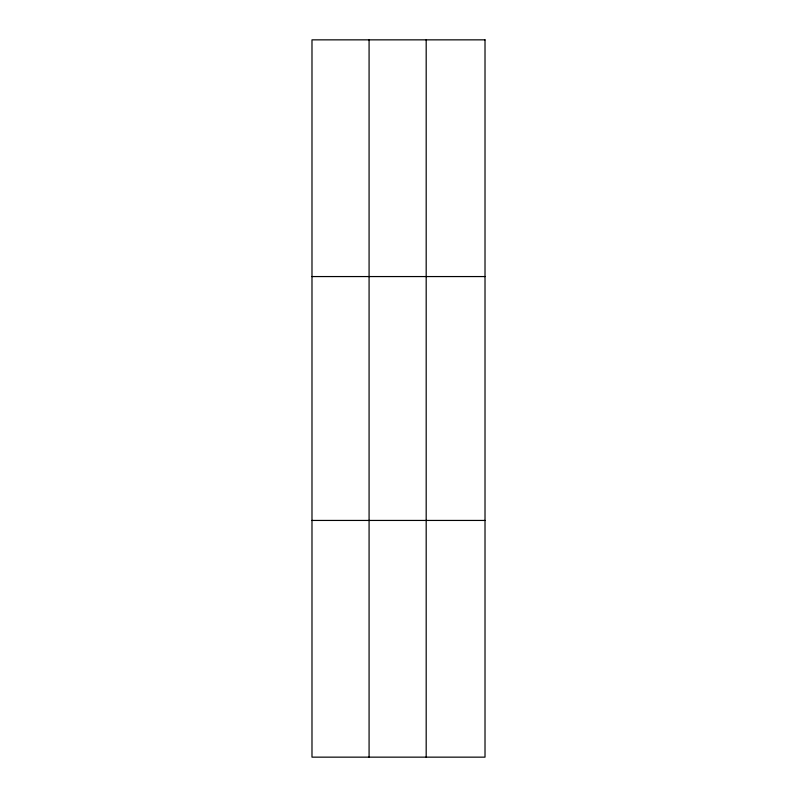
<?xml version="1.0" encoding="UTF-8"?>
<svg xmlns="http://www.w3.org/2000/svg" width="797" height="797" viewBox="0 0 797 797"><rect width="100%" height="100%" fill="white"/><g stroke="black" fill="none" stroke-linecap="round" stroke-linejoin="round"><path stroke-width="1.2" d="M369.081 757.15L369.081 39.85M426.186 757.15L426.186 39.85M311.986 276.559L485.014 276.559M311.986 520.441L485.014 520.441M485.014 39.85L485.014 757.15L311.986 757.15L311.986 39.85L485.014 39.85"/></g></svg>
